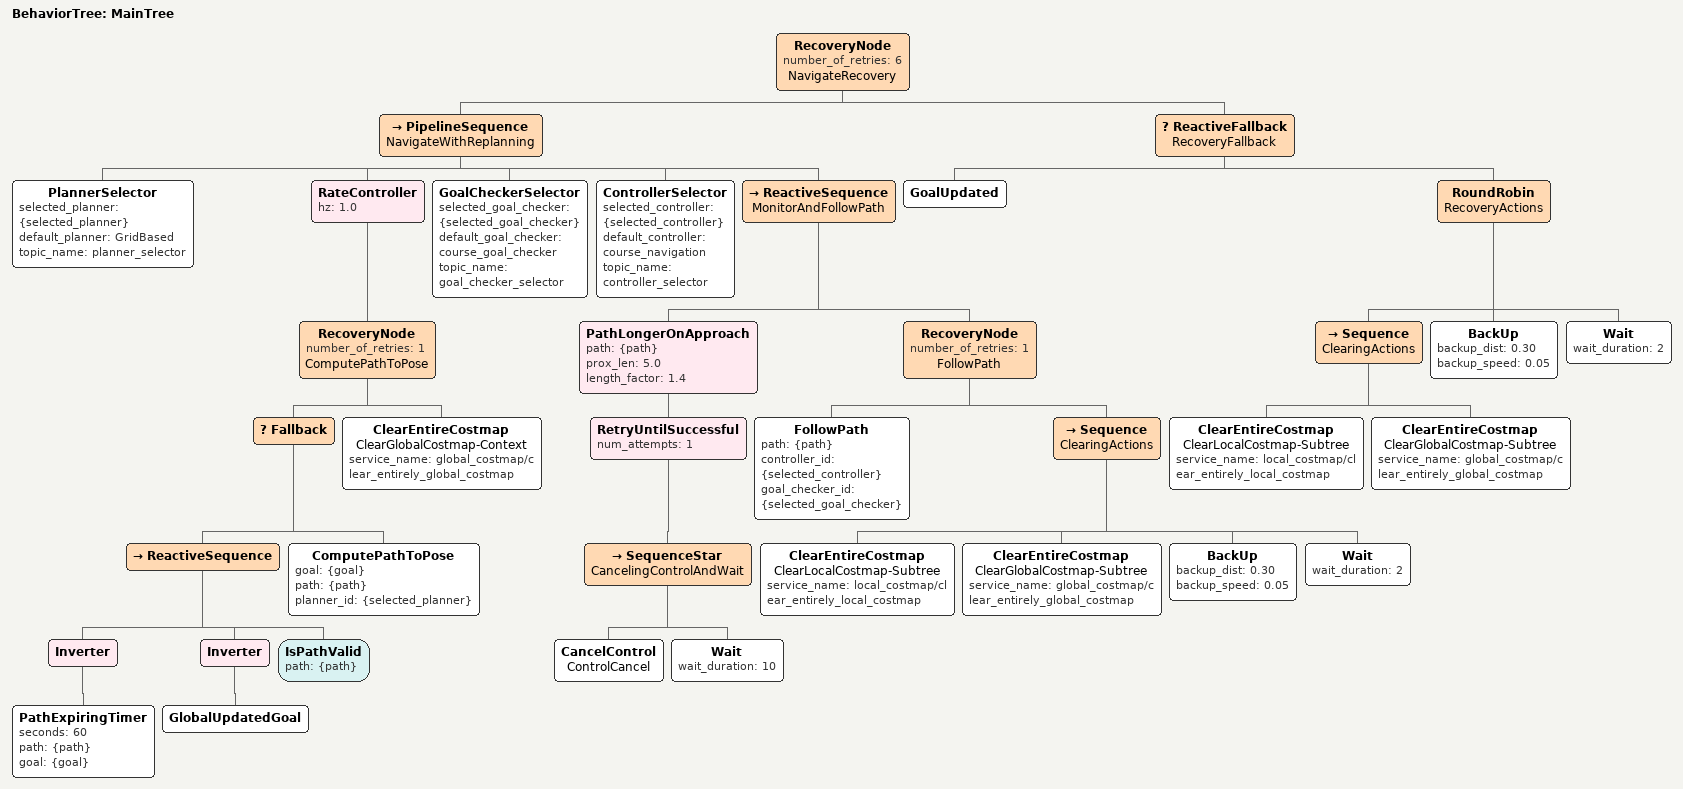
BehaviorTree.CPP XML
<root main_tree_to_execute="MainTree">
  <BehaviorTree ID="MainTree">
    <RecoveryNode number_of_retries="6" name="NavigateRecovery">
      <PipelineSequence name="NavigateWithReplanning">

        <PlannerSelector selected_planner="{selected_planner}" default_planner="GridBased" topic_name="planner_selector"/>

        <RateController hz="1.0">
           <RecoveryNode number_of_retries="1" name="ComputePathToPose">
            <Fallback>
              <ReactiveSequence>
                <Inverter>
                  <PathExpiringTimer seconds="60" path="{path}" goal="{goal}"/>
                </Inverter>
                <Inverter>
                  <GlobalUpdatedGoal/>
                </Inverter>
                <IsPathValid path="{path}"/>
              </ReactiveSequence>
               <ComputePathToPose goal="{goal}" path="{path}" planner_id="{selected_planner}"/>
            </Fallback>
            <ClearEntireCostmap name="ClearGlobalCostmap-Context" service_name="global_costmap/clear_entirely_global_costmap"/>
          </RecoveryNode>
        </RateController>

        <GoalCheckerSelector selected_goal_checker="{selected_goal_checker}" default_goal_checker="course_goal_checker" topic_name="goal_checker_selector"/>
        <ControllerSelector selected_controller="{selected_controller}" default_controller="course_navigation" topic_name="controller_selector"/>

        <ReactiveSequence name="MonitorAndFollowPath">
          <PathLongerOnApproach path="{path}" prox_len="5.0" length_factor="1.4">
            <RetryUntilSuccessful num_attempts="1">
              <SequenceStar name="CancelingControlAndWait">
                <CancelControl name="ControlCancel"/>
                <Wait wait_duration="10"/>
              </SequenceStar>
            </RetryUntilSuccessful>
          </PathLongerOnApproach>

          <RecoveryNode number_of_retries="1" name="FollowPath">
            <FollowPath path="{path}" controller_id="{selected_controller}" goal_checker_id="{selected_goal_checker}"/>

            <Sequence name="ClearingActions">
              <ClearEntireCostmap name="ClearLocalCostmap-Subtree" service_name="local_costmap/clear_entirely_local_costmap"/>
              <ClearEntireCostmap name="ClearGlobalCostmap-Subtree" service_name="global_costmap/clear_entirely_global_costmap"/>
              <BackUp backup_dist="0.30" backup_speed="0.05"/>
              <Wait wait_duration="2"/>
            </Sequence>
          </RecoveryNode>
        </ReactiveSequence>
      </PipelineSequence>

      <ReactiveFallback name="RecoveryFallback">
        <GoalUpdated/>
        <RoundRobin name="RecoveryActions">
          <Sequence name="ClearingActions">
            <ClearEntireCostmap name="ClearLocalCostmap-Subtree" service_name="local_costmap/clear_entirely_local_costmap"/>
            <ClearEntireCostmap name="ClearGlobalCostmap-Subtree" service_name="global_costmap/clear_entirely_global_costmap"/>
          </Sequence>
          <BackUp backup_dist="0.30" backup_speed="0.05"/>
          <Wait wait_duration="2"/>
        </RoundRobin>
      </ReactiveFallback>
    </RecoveryNode>
  </BehaviorTree>
</root>
